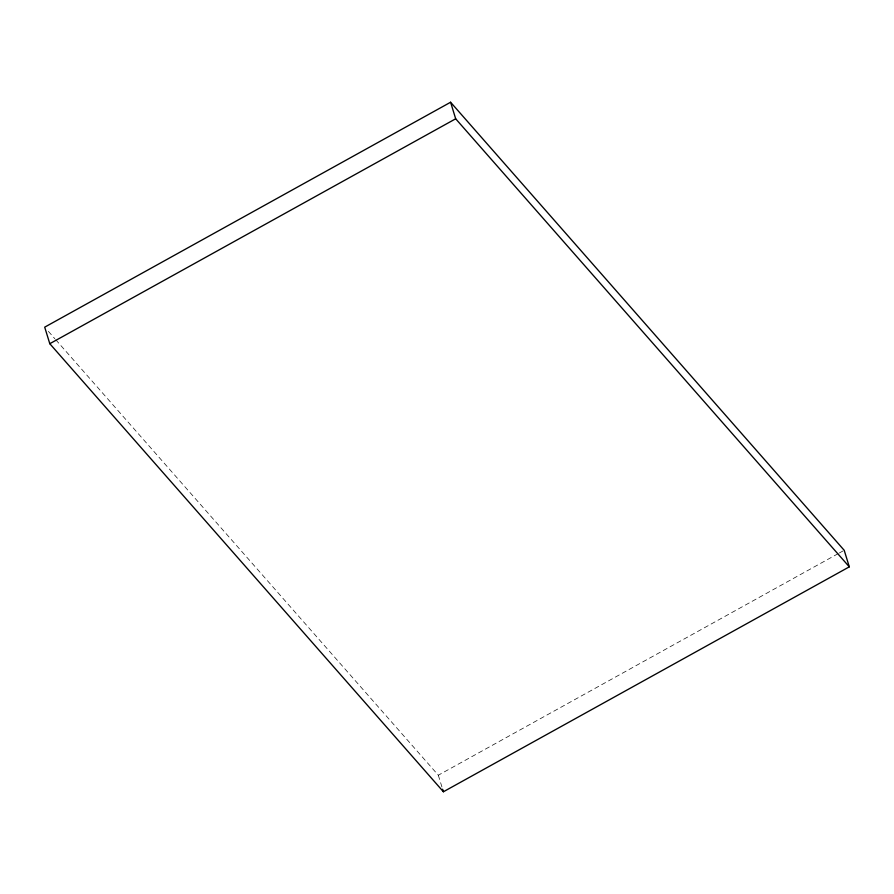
<?xml version="1.0" encoding="UTF-8"?>
<svg xmlns="http://www.w3.org/2000/svg" width="894" height="894" viewBox="0 0 894 894"><rect width="100%" height="100%" fill="white"/><g stroke="black" fill="none" stroke-linecap="round" stroke-linejoin="round"><path stroke-width="0.67" stroke-dasharray="4.47 3.35" d="M55.763 339.754L438.317 775.21L838.114 553.665M839.332 552.995L842.986 550.961M48.388 331.361L54.836 338.703M438.317 775.21L442.228 787.938"/><path stroke-width="1.34" d="M450.598 102.24L44.7 327.159L49.796 343.709L443.402 791.76L849.3 566.841L844.204 550.291L450.598 102.24L455.683 118.79L849.3 566.841M49.796 343.709L455.683 118.79M442.619 789.212L443.402 791.76"/></g></svg>
